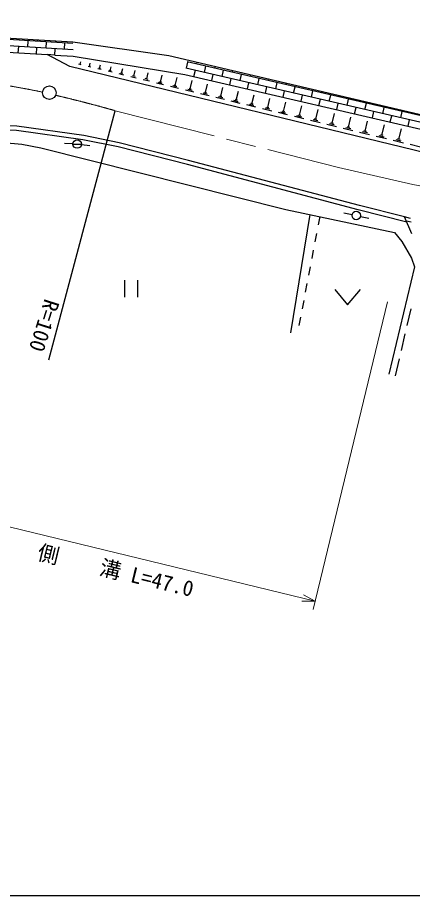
# Model space of a CAD drawing. Units: millimetres, scale not verified. Extents: x 40000 to 680000, y 20000 to 380000.
# Drawn here: x 273150 to 319494, y 205000 to 307941 of the extents above; entities that cross this region are included whole.
import ezdxf
from ezdxf.enums import TextEntityAlignment as Align

# ---------------------------------------------------------------- set-up
doc = ezdxf.new("R2010")
doc.units = ezdxf.units.MM
doc.header["$LTSCALE"] = 1000
doc.linetypes.add('CHAIN', pattern=[18.5, 12, -1.5, 3.5, -1.5])
for name, color, linetype, lineweight in [('M-BGD', 7, 'Continuous', 25), ('M-BGD-EXST', 7, 'Continuous', 25), ('M-BMK', 2, 'CHAIN', 13), ('M-BMK-SRVR', 3, 'Continuous', 25), ('M-STR-HTXT', 7, 'Continuous', 13), ('M-TTL-BAND', 7, 'Continuous', 25)]:
    doc.layers.add(name, color=color, linetype=linetype, lineweight=lineweight)
doc.styles.add('ＭＳ ゴシック', font='')
doc.styles.get('ＭＳ ゴシック').set_extended_font_data('MS Gothic')

msp = doc.modelspace()

# ---------------------------------------------------------------- linework, layer by layer
at = {"layer": 'M-BGD'}
for p, q in [((279662, 304163), (231136, 307026)), ((279644, 304915), (231227, 307772)), ((273330, 305288), (273341, 305475)), ((274359, 304476), (274403, 305225)), ((275476, 305161), (275487, 305349)), ((276505, 304349), (276549, 305098)), ((277622, 305035), (277633, 305224)), ((278651, 304223), (278695, 304971)), ((273241, 303790), (273286, 304539)), ((275388, 303664), (275432, 304413)), ((277534, 303537), (277578, 304286)), ((277534, 303537), (276635, 303590)), ((280485, 302443), (280562, 302762)), ((292976, 301999), (293145, 302729)), ((323561, 295696), (293062, 302749)), ((294193, 302487), (294243, 302702)), ((280613, 302412), (280357, 302474)), ((281746, 302136), (281424, 302215)), ((281585, 302176), (281683, 302579)), ((282954, 301843), (282560, 301939)), ((282880, 301966), (282682, 302014)), ((282781, 301990), (282877, 302384)), ((284241, 301531), (283770, 301645)), ((284152, 301677), (283917, 301734)), ((284034, 301706), (284149, 302177)), ((285369, 301403), (285504, 301956)), ((286792, 301081), (286947, 301721)), ((323371, 294970), (292918, 302012)), ((293855, 301026), (294024, 301756)), ((295071, 301514), (295240, 302245)), ((296288, 302003), (296336, 302213)), ((297166, 301030), (297335, 301761)), ((298382, 301518), (298430, 301723)), ((285612, 301198), (285060, 301332)), ((285508, 301370), (285231, 301437)), ((287073, 300843), (286433, 300999)), ((286952, 301042), (286632, 301120)), ((288629, 300466), (287897, 300643)), ((288490, 300693), (288124, 300782)), ((288307, 300738), (288485, 301470)), ((289922, 300372), (290123, 301203)), ((291642, 299982), (291869, 300918)), ((295950, 300541), (296119, 301272)), ((298044, 300057), (298213, 300788)), ((299261, 300545), (299430, 301276)), ((300477, 301034), (300523, 301233)), ((301355, 300061), (301524, 300792)), ((302572, 300550), (302616, 300743)), ((290287, 300063), (289456, 300265)), ((290104, 300217), (289689, 300318)), ((290026, 300347), (289818, 300397)), ((292053, 299634), (291117, 299862)), ((291847, 299808), (291379, 299922)), ((291759, 299954), (291525, 300010)), ((293539, 299536), (293291, 299597)), ((293415, 299566), (293656, 300559)), ((295201, 299137), (295445, 300145)), ((297003, 298704), (297251, 299727)), ((300139, 299573), (300308, 300303)), ((302234, 299088), (302403, 299819)), ((303450, 299577), (303619, 300307)), ((304666, 300065), (304710, 300253)), ((305545, 299092), (305714, 299823)), ((306761, 299581), (306803, 299763)), ((293851, 299198), (292858, 299439)), ((293633, 299382), (293136, 299503)), ((295644, 298763), (294636, 299007)), ((295422, 298950), (294918, 299072)), ((295327, 299106), (295075, 299168)), ((297452, 298324), (296429, 298572)), ((297228, 298514), (296716, 298638)), ((297131, 298673), (296875, 298735)), ((298820, 298267), (299073, 299306)), ((300654, 297826), (300910, 298881)), ((304328, 298604), (304497, 299334)), ((306423, 298119), (306592, 298850)), ((307640, 298608), (307809, 299339)), ((308856, 299096), (308897, 299274)), ((309734, 298124), (309903, 298854)), ((310951, 298612), (310990, 298784)), ((299277, 297881), (298238, 298133)), ((299049, 298074), (298529, 298200)), ((298950, 298235), (298691, 298298)), ((301118, 297434), (300063, 297690)), ((300886, 297630), (300358, 297758)), ((300786, 297794), (300522, 297858)), ((302504, 297381), (302764, 298452)), ((304370, 296932), (304634, 298020)), ((306253, 296479), (306521, 297584)), ((308518, 297635), (308687, 298366)), ((310613, 297151), (310782, 297881)), ((311829, 297639), (311998, 298370)), ((313045, 298128), (313084, 298294)), ((313924, 297155), (314093, 297885)), ((315140, 297643), (315177, 297804)), ((302975, 296983), (301903, 297243)), ((302740, 297182), (302204, 297312)), ((302638, 297348), (302370, 297413)), ((304848, 296528), (303760, 296792)), ((304609, 296730), (304065, 296862)), ((304506, 296899), (304234, 296965)), ((306391, 296446), (306115, 296513)), ((308152, 296023), (308424, 297143)), ((310068, 295562), (310344, 296699)), ((312707, 296666), (312876, 297397)), ((314802, 296182), (314971, 296913)), ((316018, 296670), (316187, 297401)), ((317235, 297159), (317271, 297314)), ((318113, 296186), (318282, 296917)), ((319329, 296674), (319364, 296824)), ((306738, 296069), (305634, 296337)), ((306496, 296274), (305943, 296408)), ((308645, 295606), (307524, 295879)), ((308398, 295815), (307838, 295951)), ((308292, 295989), (308012, 296057)), ((310318, 295351), (309749, 295489)), ((310210, 295527), (309926, 295597)), ((312001, 295097), (312281, 296252)), ((313951, 294628), (314235, 295800)), ((316897, 295697), (317066, 296428)), ((318992, 295213), (319161, 295944)), ((310568, 295140), (309430, 295416)), ((312508, 294669), (311354, 294949)), ((312255, 294883), (311677, 295023)), ((312145, 295062), (311857, 295132)), ((314465, 294193), (313294, 294478)), ((314208, 294411), (313622, 294553)), ((314097, 294593), (313804, 294664)), ((315918, 294155), (316206, 295344)), ((317902, 293678), (318195, 294884)), ((316440, 293714), (315251, 294003)), ((316179, 293935), (315585, 294079)), ((316066, 294119), (315769, 294191)), ((318432, 293230), (317226, 293523)), ((318167, 293454), (317564, 293601)), ((318053, 293642), (317751, 293715)), ((320441, 292743), (319218, 293040)), ((305212, 270982), (307508, 284836)), ((308607, 284600), (308420, 283618)), ((319432, 282576), (318565, 284564)), ((319267, 284381), (318565, 284564)), ((319346, 283935), (318777, 284076)), ((308233, 282636), (308046, 281653)), ((307859, 280671), (307671, 279689)), ((307484, 278706), (307297, 277724)), ((285721, 277135), (285721, 275135)), ((287221, 277135), (287221, 275135)), ((307110, 276742), (306923, 275759)), ((310382, 276063), (311882, 274263)), ((311882, 274263), (313382, 276063)), ((306736, 274777), (306549, 273795)), ((306362, 272812), (306174, 271830)), ((318878, 271831), (319331, 273779)), ((318199, 268908), (318652, 270857)), ((317510, 265938), (317973, 267934))]:
    msp.add_line(p, q, dxfattribs=at)
for points in [[(231248, 307941), (279640, 305106), (290912, 303482), (322774, 296027), (330486, 294576), (346585, 291989)], [(231054, 306351), (234208, 306093), (276635, 303590)], [(322453, 291740), (279300, 302216), (276635, 303590)], [(277534, 303537), (279680, 303411), (292774, 301276), (323181, 294244)], [(318565, 284564), (313268, 285909), (293228, 291188), (285070, 293270), (280912, 294108), (273059, 295196), (268143, 295334), (260357, 295387), (250985, 295569), (238512, 295131), (229863, 295037)], [(318825, 283968), (313140, 285411), (293099, 290691), (284956, 292769), (280826, 293601), (273016, 294684), (268134, 294820), (260350, 294874), (250989, 295055), (238523, 294618), (229736, 294522)], [(229487, 293511), (248815, 293870), (271446, 293291), (273650, 293077), (275895, 292650), (304622, 285453), (317375, 282725), (318264, 281664), (319364, 279714), (319744, 278696), (316720, 266112)]]:
    msp.add_lwpolyline(points, dxfattribs=at)
at = {"layer": 'M-BGD-EXST'}
for p, q in [((279647, 293126), (278648, 293163)), ((279647, 293107), (280647, 293107)), ((280644, 293057), (281639, 292956)), ((312410, 284814), (311427, 284996)), ((313390, 284615), (314367, 284401))]:
    msp.add_line(p, q, dxfattribs=at)
for centre in [(280147, 293107), (312902, 284723)]:
    msp.add_circle(centre, 500, dxfattribs=at)
at = {"layer": 'M-BMK'}
msp.add_lwpolyline([(284601, 297018), (310808, 290359), (319534, 288373), (330174, 286260), (338286, 284857), (342128, 284377)], dxfattribs=at)
for centre, radius, start, end in [((256958, 208264), 92922, 78.12144, 89.75853), ((244637, 156984), 145625, 74.07193, 76.90868)]:
    msp.add_arc(centre, radius, start, end, dxfattribs=at)
at = {"layer": 'M-BMK-SRVR'}
msp.add_line((276826, 267790), (284601, 297018), dxfattribs=at)
msp.add_circle((276882, 299130), 800, dxfattribs=at)
at = {"layer": 'M-STR-HTXT'}
for p, q in [((316585, 274594), (307827, 238541)), ((262239, 250645), (308063, 239513)), ((308063, 239513), (306694, 240232)), ((308063, 239513), (306517, 239503))]:
    msp.add_line(p, q, dxfattribs=at)
at = {"layer": 'M-TTL-BAND'}
msp.add_line((40000, 205000), (579000, 205000), dxfattribs=at)

# ---------------------------------------------------------------- texts
at = {"layer": 'M-BMK-SRVR', "style": 'ＭＳ ゴシック'}
msp.add_text('R=100', height=1833, rotation=252.432, dxfattribs=at).set_placement((277226, 274787), align=Align.MIDDLE_LEFT)
at = {"layer": 'M-STR-HTXT', "style": 'ＭＳ ゴシック'}
msp.add_text('側\u3000\u3000溝 L=47.0', height=1833, rotation=346.346, dxfattribs=at).set_placement((284325, 241678), align=Align.BOTTOM_CENTER)

doc.saveas('drawing.dxf')
